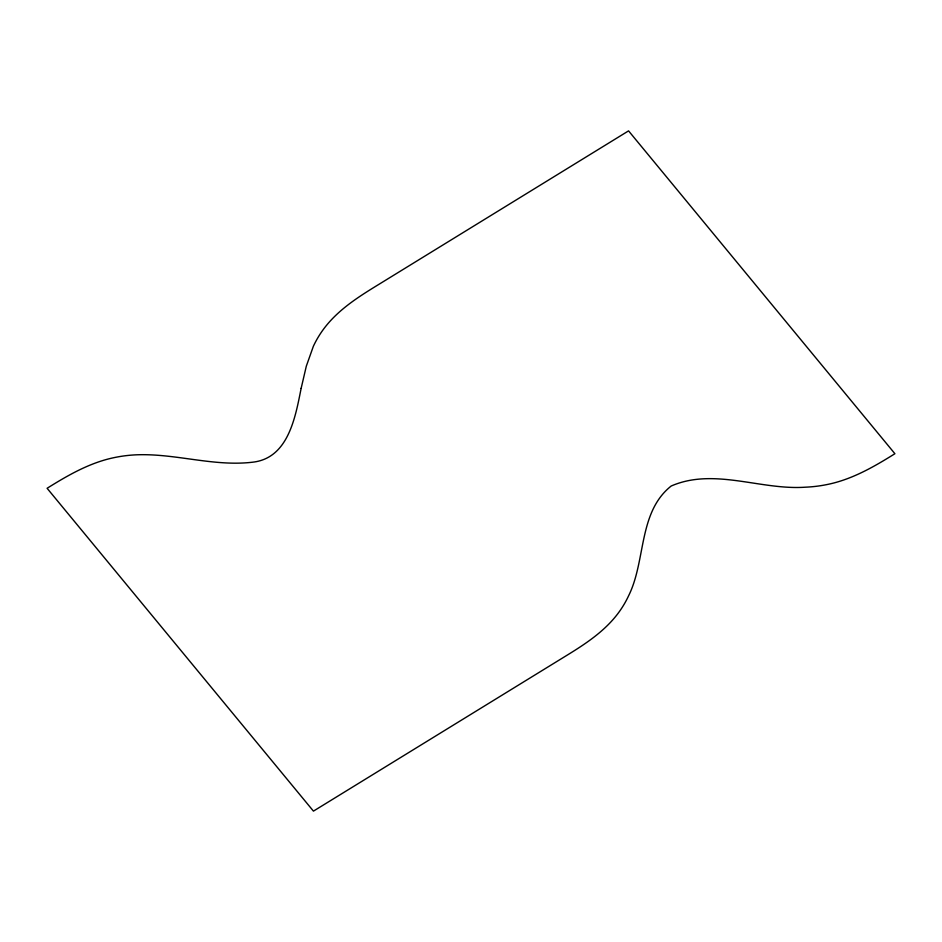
<?xml version="1.0" encoding="UTF-8"?>
<svg xmlns="http://www.w3.org/2000/svg" width="942" height="942" viewBox="0 0 942 942"><rect width="100%" height="100%" fill="white"/><g stroke="black" fill="none" stroke-linecap="round" stroke-linejoin="round"><path stroke-width="1.41" d="M301.134 388.398C295.376 417.141 288.393 458.365 252.491 462.216C213.716 466.796 175.612 453.349 136.837 454.798A138.144 116.384 27.2 0 0 115.477 457.353C90.585 462.192 68.342 475.015 47.1 488.286L313.439 811.121L567.826 654.749C586.689 643.139 605.635 630.433 618.859 612.288A138.144 116.384 27.2 0 0 628.644 595.697C646.071 560.643 638.111 512.295 671.175 486.025C713.93 467.409 760.677 490.276 805.163 487.202A138.144 116.384 27.2 0 0 826.523 484.647C851.415 479.808 873.658 466.985 894.9 453.714L628.561 130.879L379.367 284.06C358.761 296.659 337.601 309.883 323.141 329.712A138.144 116.384 27.2 0 0 313.356 346.303L306.303 366.202L301.134 388.398"/></g></svg>
